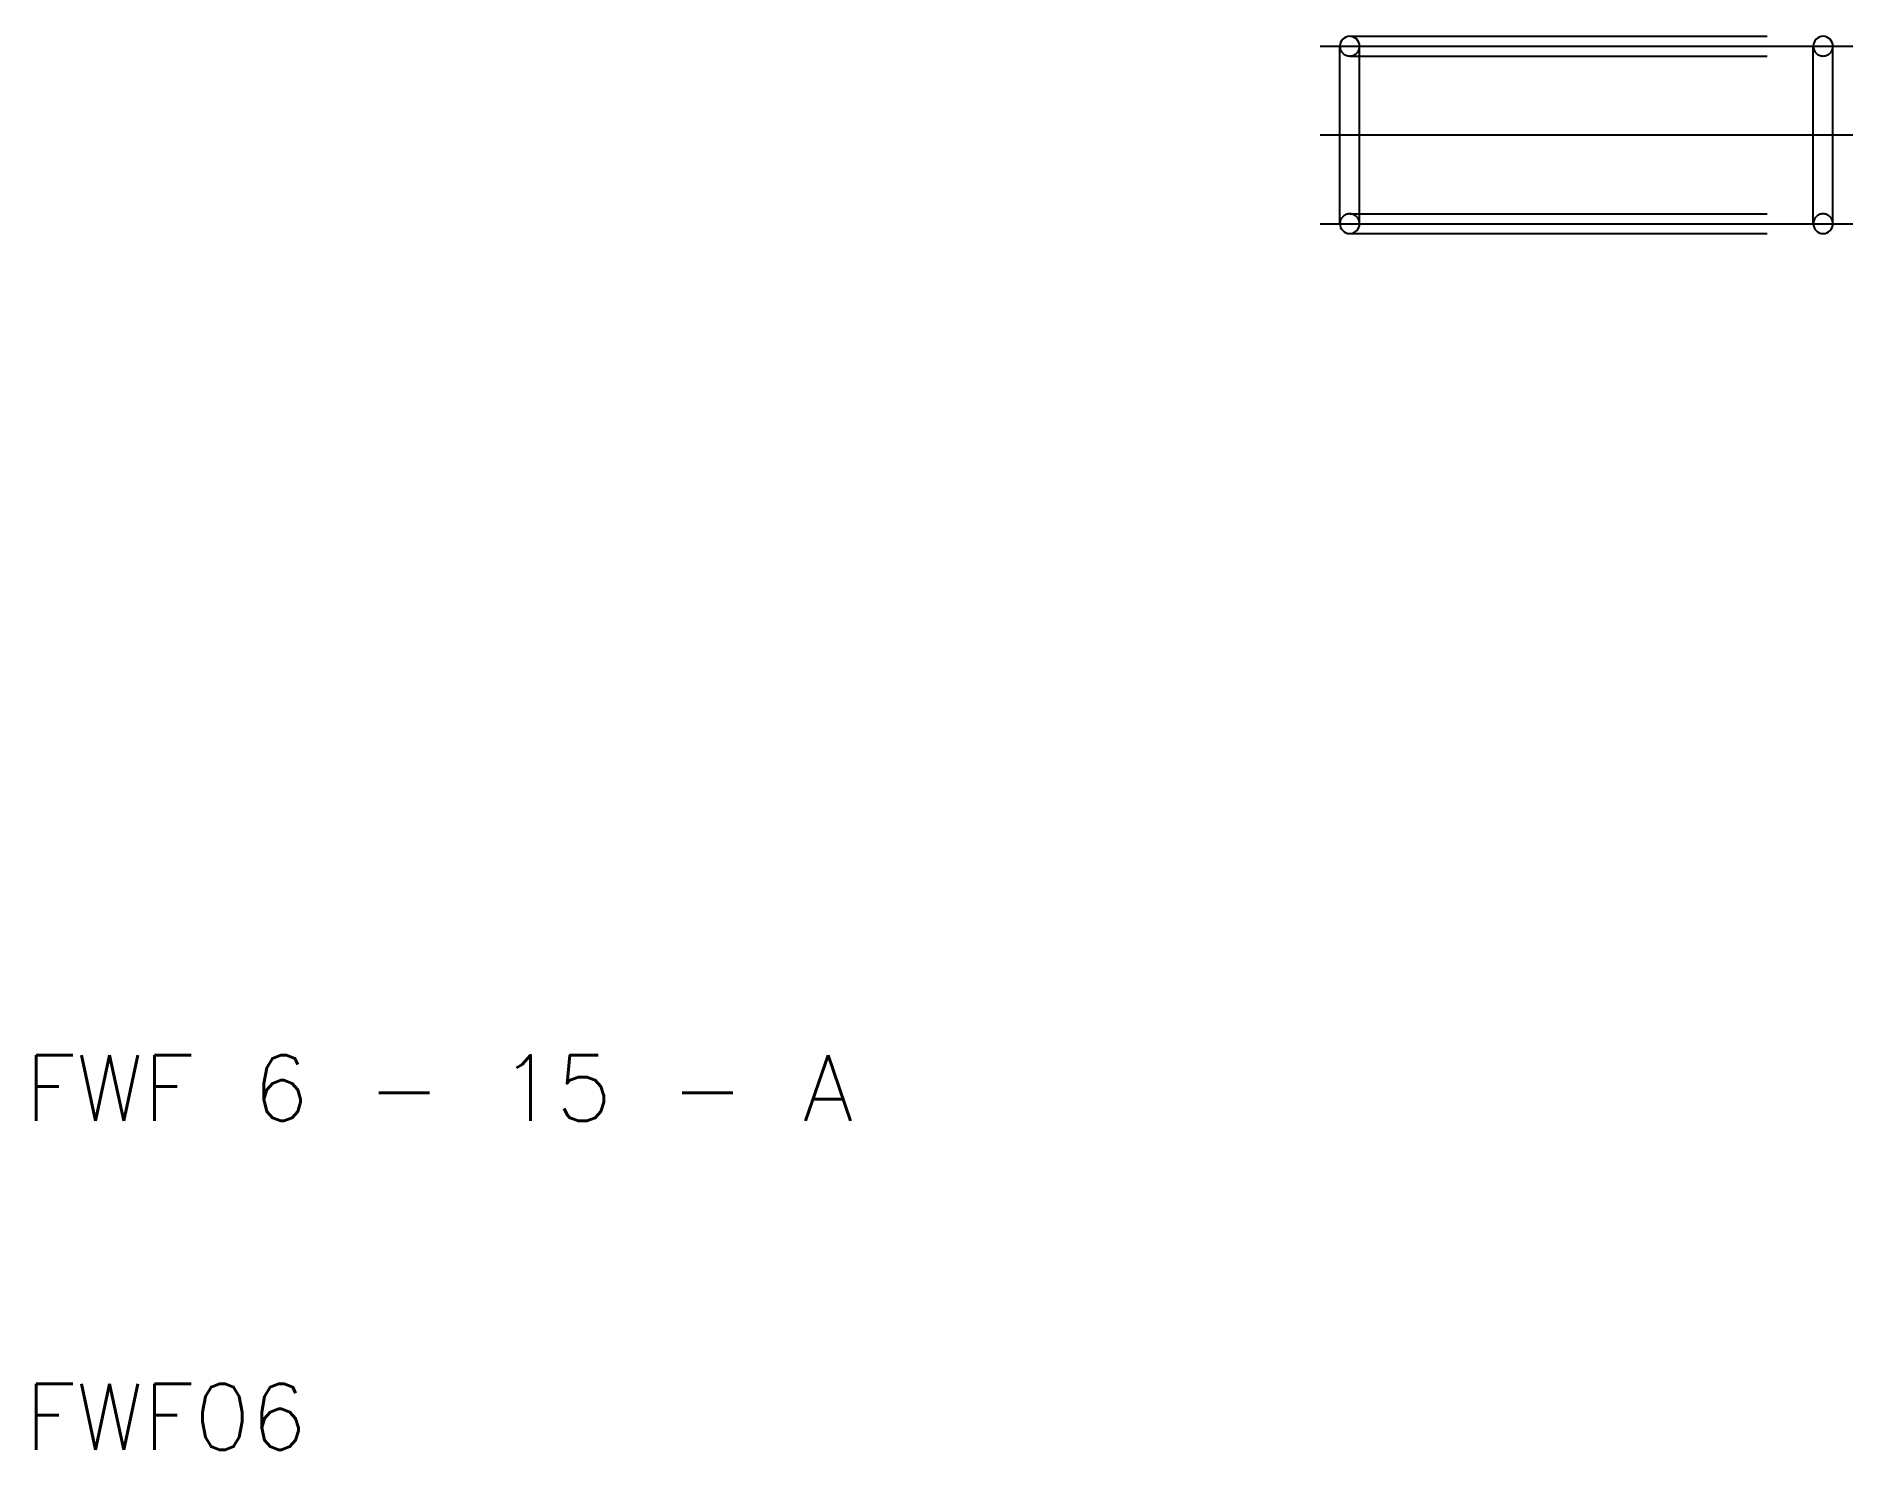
# Model space of a CAD drawing. Extents: x 10.3 to 65.6, y 10 to 53.
import ezdxf

# ---------------------------------------------------------------- set-up
doc = ezdxf.new("R2010")
doc.units = 0
doc.linetypes.add('CENTER', pattern=[50.8, 31.75, -6.35, 6.35, -6.35])
doc.linetypes.add('DASHED', pattern=[19.05, 12.7, -6.35])
doc.layers.get('0').update_dxf_attribs({"linetype": 'CONTINUOUS'})
doc.layers.add('CENTER', color=1, linetype='CENTER')
doc.styles.get("Standard").update_dxf_attribs({"font": 'txt.shx'})

msp = doc.modelspace()

# ---------------------------------------------------------------- linework, layer by layer
for p, q in [((50, 47.3), (50, 52.7)), ((50.6, 47.3), (50.6, 52.7)), ((64.4, 47.3), (64.4, 52.7)), ((65, 47.3), (65, 52.7))]:
    msp.add_line(p, q)
at = {"color": 3, "linetype": 'DASHED'}
for p, q in [((50.3, 53), (64.7, 53)), ((50.3, 52.4), (64.7, 52.4)), ((50.3, 47.6), (64.7, 47.6)), ((50.3, 47), (64.7, 47))]:
    msp.add_line(p, q, dxfattribs=at)
for centre, start, end in [((50.3, 52.7), 0, 180), ((64.7, 52.7), 0, 180), ((50.3, 47.3), 180, 0), ((64.7, 47.3), 180, 0)]:
    msp.add_arc(centre, 0.3, start, end)
for centre, start, end in [((50.3, 52.7), 180, 0), ((64.7, 52.7), 180, 0), ((50.3, 47.3), 0, 180), ((64.7, 47.3), 0, 180)]:
    msp.add_arc(centre, 0.3, start, end, dxfattribs=at)
at = {"layer": 'CENTER'}
for p, q in [((49.4, 52.7), (65.6, 52.7)), ((49.4, 50), (65.6, 50)), ((49.4, 47.3), (65.6, 47.3))]:
    msp.add_line(p, q, dxfattribs=at)

# ---------------------------------------------------------------- texts
for s, p in [('FWF 6 - 15 - A', (10, 20)), ('FWF06', (10, 10))]:
    msp.add_text(s, height=2).set_placement(p)

doc.saveas('drawing.dxf')
